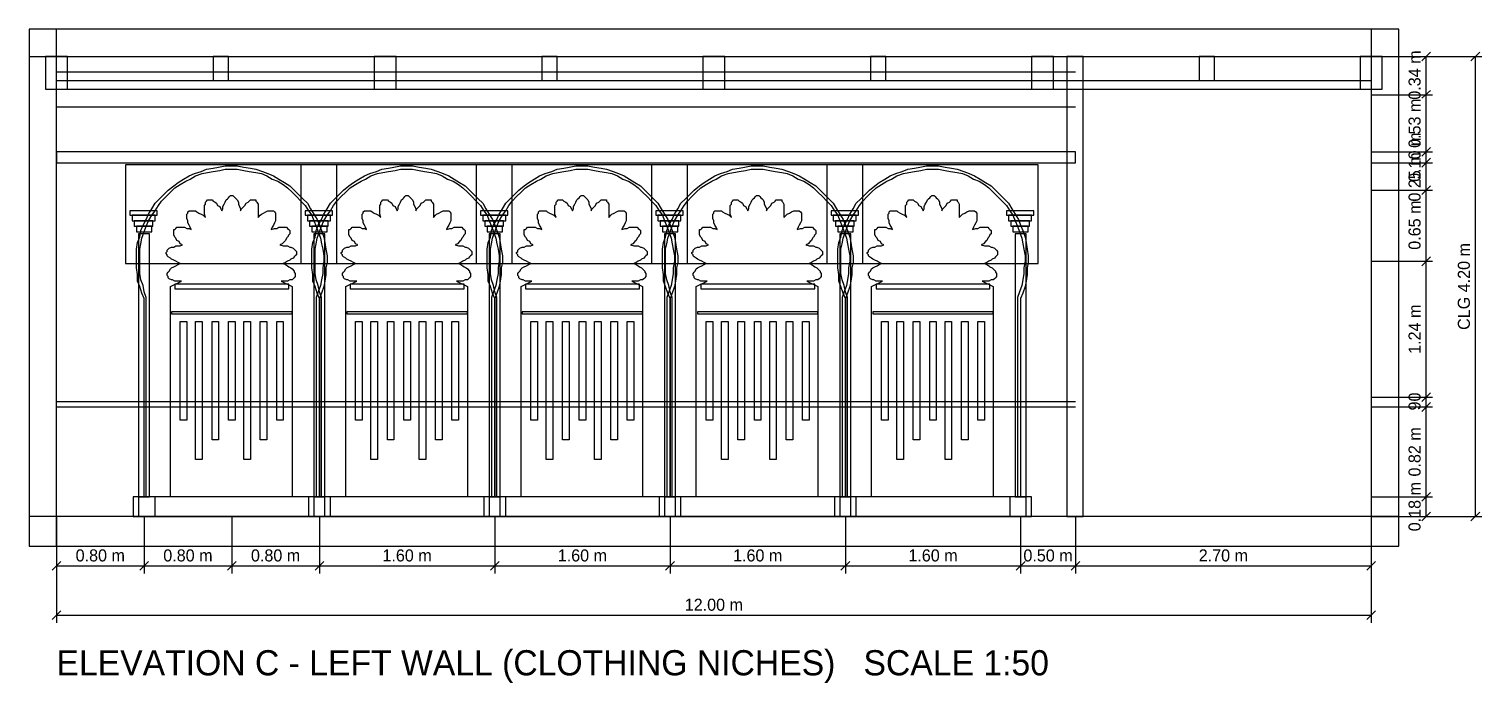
# Model space of a CAD drawing. Header units: metres. Extents: x 1 to 105, y 0 to 17.
# Drawn here: x 71.15 to 84.41, y -0.07 to 5.9 of the extents above; entities that cross this region are included whole.
import ezdxf
from ezdxf.enums import TextEntityAlignment as Align

# ---------------------------------------------------------------- set-up
doc = ezdxf.new("R2010")
doc.units = ezdxf.units.M
for name, color, linetype in [('A-DIM', 3, 'CONTINUOUS'), ('A-TITLE', 7, 'CONTINUOUS'), ('A-WALL-CUT', 7, 'CONTINUOUS'), ('I-CEIL', 30, 'CONTINUOUS'), ('I-FURN', 7, 'CONTINUOUS'), ('I-JOIN', 7, 'CONTINUOUS')]:
    doc.layers.add(name, color=color, linetype=linetype)

msp = doc.modelspace()

# ---------------------------------------------------------------- linework, layer by layer
at = {"layer": 'A-DIM'}
for p, q in [((83.4, 5.65), (83.96, 5.65)), ((83.4, 5.65), (84.41, 5.65)), ((83.86, 5.61), (83.94, 5.69)), ((83.9, 5.3), (83.9, 5.65)), ((84.31, 5.61), (84.39, 5.69)), ((84.35, 1.45), (84.35, 5.65)), ((83.86, 5.27), (83.94, 5.34)), ((83.86, 5.27), (83.94, 5.34)), ((83.4, 5.3), (83.96, 5.3)), ((83.4, 5.3), (83.96, 5.3)), ((83.9, 4.78), (83.9, 5.3)), ((83.4, 4.78), (83.96, 4.78)), ((83.4, 4.78), (83.96, 4.78)), ((83.86, 4.74), (83.94, 4.82)), ((83.86, 4.74), (83.94, 4.82)), ((83.9, 4.68), (83.9, 4.78)), ((83.4, 4.68), (83.96, 4.68)), ((83.4, 4.68), (83.96, 4.68)), ((83.86, 4.64), (83.94, 4.72)), ((83.86, 4.64), (83.94, 4.72)), ((83.9, 4.43), (83.9, 4.68)), ((83.4, 4.43), (83.96, 4.43)), ((83.4, 4.43), (83.96, 4.43)), ((83.86, 4.39), (83.94, 4.47)), ((83.86, 4.39), (83.94, 4.47)), ((83.9, 3.78), (83.9, 4.43)), ((83.4, 3.78), (83.96, 3.78)), ((83.4, 3.78), (83.96, 3.78)), ((83.86, 3.74), (83.94, 3.82)), ((83.86, 3.74), (83.94, 3.82)), ((83.9, 2.54), (83.9, 3.78)), ((83.4, 2.54), (83.96, 2.54)), ((83.4, 2.54), (83.96, 2.54)), ((83.86, 2.5), (83.94, 2.58)), ((83.86, 2.5), (83.94, 2.58)), ((83.9, 2.45), (83.9, 2.54)), ((83.4, 2.45), (83.96, 2.45)), ((83.4, 2.45), (83.96, 2.45)), ((83.86, 2.41), (83.94, 2.49)), ((83.86, 2.41), (83.94, 2.49)), ((83.9, 1.63), (83.9, 2.45)), ((83.4, 1.63), (83.96, 1.63)), ((83.4, 1.63), (83.96, 1.63)), ((83.86, 1.59), (83.94, 1.67)), ((83.86, 1.59), (83.94, 1.67)), ((83.9, 1.45), (83.9, 1.63)), ((83.86, 1.41), (83.94, 1.49)), ((84.31, 1.41), (84.39, 1.49)), ((71.4, 1.45), (71.4, 0.48)), ((71.4, 1.45), (71.4, 0.93)), ((72.2, 1.45), (72.2, 0.93)), ((72.2, 1.45), (72.2, 0.93)), ((73, 1.45), (73, 0.93)), ((73, 1.45), (73, 0.93)), ((73.8, 1.45), (73.8, 0.93)), ((73.8, 1.45), (73.8, 0.93)), ((75.4, 1.45), (75.4, 0.93)), ((75.4, 1.45), (75.4, 0.93)), ((77, 1.45), (77, 0.93)), ((77, 1.45), (77, 0.93)), ((78.6, 1.45), (78.6, 0.93)), ((78.6, 1.45), (78.6, 0.93)), ((80.2, 1.45), (80.2, 0.93)), ((80.2, 1.45), (80.2, 0.93)), ((80.7, 1.45), (80.7, 0.93)), ((80.7, 1.45), (80.7, 0.93)), ((83.4, 1.45), (83.4, 0.48)), ((83.4, 1.45), (83.4, 0.93)), ((83.4, 1.45), (83.96, 1.45)), ((83.4, 1.45), (84.41, 1.45)), ((71.36, 0.96), (71.44, 1.04)), ((71.4, 1), (72.2, 1)), ((72.16, 0.96), (72.24, 1.04)), ((72.16, 0.96), (72.24, 1.04)), ((72.2, 1), (73, 1)), ((72.96, 0.96), (73.04, 1.04)), ((72.96, 0.96), (73.04, 1.04)), ((73, 1), (73.8, 1)), ((73.76, 0.96), (73.84, 1.04)), ((73.76, 0.96), (73.84, 1.04)), ((73.8, 1), (75.4, 1)), ((75.36, 0.96), (75.44, 1.04)), ((75.36, 0.96), (75.44, 1.04)), ((75.4, 1), (77, 1)), ((76.96, 0.96), (77.04, 1.04)), ((76.96, 0.96), (77.04, 1.04)), ((77, 1), (78.6, 1)), ((78.56, 0.96), (78.64, 1.04)), ((78.56, 0.96), (78.64, 1.04)), ((78.6, 1), (80.2, 1)), ((80.16, 0.96), (80.24, 1.04)), ((80.16, 0.96), (80.24, 1.04)), ((80.2, 1), (80.7, 1)), ((80.66, 0.96), (80.74, 1.04)), ((80.66, 0.96), (80.74, 1.04)), ((80.7, 1), (83.4, 1)), ((83.36, 0.96), (83.44, 1.04)), ((71.36, 0.51), (71.44, 0.59)), ((71.4, 0.55), (83.4, 0.55)), ((83.36, 0.51), (83.44, 0.59))]:
    msp.add_line(p, q, dxfattribs=at)
at = {"layer": 'A-WALL-CUT'}
for points in [[(71.15, 5.65), (83.65, 5.65), (83.65, 5.9), (71.15, 5.9)], [(71.15, 1.18), (71.4, 1.18), (71.4, 5.9), (71.15, 5.9)], [(83.4, 1.18), (83.65, 1.18), (83.65, 5.9), (83.4, 5.9)], [(80.62, 1.45), (80.77, 1.45), (80.77, 5.65), (80.62, 5.65)], [(71.15, 1.18), (83.65, 1.18), (83.65, 1.45), (71.15, 1.45)]]:
    msp.add_lwpolyline(points, close=True, dxfattribs=at)
at = {"layer": 'I-CEIL'}
for p, q in [((71.4, 5.43), (83.4, 5.43)), ((71.4, 5.35), (83.4, 5.35))]:
    msp.add_line(p, q, dxfattribs=at)
for points in [[(71.3, 5.35), (71.5, 5.35), (71.5, 5.65), (71.3, 5.65)], [(72.83, 5.43), (72.97, 5.43), (72.97, 5.65), (72.83, 5.65)], [(74.3, 5.35), (74.5, 5.35), (74.5, 5.65), (74.3, 5.65)], [(75.83, 5.43), (75.97, 5.43), (75.97, 5.65), (75.83, 5.65)], [(77.3, 5.35), (77.5, 5.35), (77.5, 5.65), (77.3, 5.65)], [(78.83, 5.43), (78.97, 5.43), (78.97, 5.65), (78.83, 5.65)], [(80.3, 5.35), (80.5, 5.35), (80.5, 5.65), (80.3, 5.65)], [(81.83, 5.43), (81.97, 5.43), (81.97, 5.65), (81.83, 5.65)], [(83.3, 5.35), (83.5, 5.35), (83.5, 5.65), (83.3, 5.65)]]:
    msp.add_lwpolyline(points, close=True, dxfattribs=at)
at = {"layer": 'I-FURN'}
for points in [[(72.45, 3.3), (73.55, 3.3), (73.55, 3.32), (72.45, 3.32)], [(74.05, 3.3), (75.15, 3.3), (75.15, 3.32), (74.05, 3.32)], [(75.65, 3.3), (76.75, 3.3), (76.75, 3.32), (75.65, 3.32)], [(77.25, 3.3), (78.35, 3.3), (78.35, 3.32), (77.25, 3.32)], [(78.85, 3.3), (79.95, 3.3), (79.95, 3.32), (78.85, 3.32)], [(72.53, 3.23), (72.59, 3.23), (72.59, 2.33), (72.53, 2.33)], [(72.67, 3.23), (72.73, 3.23), (72.73, 1.97), (72.67, 1.97)], [(72.82, 3.23), (72.88, 3.23), (72.88, 2.15), (72.82, 2.15)], [(72.97, 3.23), (73.03, 3.23), (73.03, 2.33), (72.97, 2.33)], [(73.11, 3.23), (73.17, 3.23), (73.17, 1.97), (73.11, 1.97)], [(73.26, 3.23), (73.32, 3.23), (73.32, 2.15), (73.26, 2.15)], [(73.41, 3.23), (73.47, 3.23), (73.47, 2.33), (73.41, 2.33)], [(74.13, 3.23), (74.19, 3.23), (74.19, 2.33), (74.13, 2.33)], [(74.27, 3.23), (74.33, 3.23), (74.33, 1.97), (74.27, 1.97)], [(74.42, 3.23), (74.48, 3.23), (74.48, 2.15), (74.42, 2.15)], [(74.57, 3.23), (74.63, 3.23), (74.63, 2.33), (74.57, 2.33)], [(74.71, 3.23), (74.77, 3.23), (74.77, 1.97), (74.71, 1.97)], [(74.86, 3.23), (74.92, 3.23), (74.92, 2.15), (74.86, 2.15)], [(75.01, 3.23), (75.07, 3.23), (75.07, 2.33), (75.01, 2.33)], [(75.73, 3.23), (75.79, 3.23), (75.79, 2.33), (75.73, 2.33)], [(75.87, 3.23), (75.93, 3.23), (75.93, 1.97), (75.87, 1.97)], [(76.02, 3.23), (76.08, 3.23), (76.08, 2.15), (76.02, 2.15)], [(76.17, 3.23), (76.23, 3.23), (76.23, 2.33), (76.17, 2.33)], [(76.31, 3.23), (76.37, 3.23), (76.37, 1.97), (76.31, 1.97)], [(76.46, 3.23), (76.52, 3.23), (76.52, 2.15), (76.46, 2.15)], [(76.61, 3.23), (76.67, 3.23), (76.67, 2.33), (76.61, 2.33)], [(77.33, 3.23), (77.39, 3.23), (77.39, 2.33), (77.33, 2.33)], [(77.47, 3.23), (77.53, 3.23), (77.53, 1.97), (77.47, 1.97)], [(77.62, 3.23), (77.68, 3.23), (77.68, 2.15), (77.62, 2.15)], [(77.77, 3.23), (77.83, 3.23), (77.83, 2.33), (77.77, 2.33)], [(77.91, 3.23), (77.97, 3.23), (77.97, 1.97), (77.91, 1.97)], [(78.06, 3.23), (78.12, 3.23), (78.12, 2.15), (78.06, 2.15)], [(78.21, 3.23), (78.27, 3.23), (78.27, 2.33), (78.21, 2.33)], [(78.93, 3.23), (78.99, 3.23), (78.99, 2.33), (78.93, 2.33)], [(79.07, 3.23), (79.13, 3.23), (79.13, 1.97), (79.07, 1.97)], [(79.22, 3.23), (79.28, 3.23), (79.28, 2.15), (79.22, 2.15)], [(79.37, 3.23), (79.43, 3.23), (79.43, 2.33), (79.37, 2.33)], [(79.51, 3.23), (79.57, 3.23), (79.57, 1.97), (79.51, 1.97)], [(79.66, 3.23), (79.72, 3.23), (79.72, 2.15), (79.66, 2.15)], [(79.81, 3.23), (79.87, 3.23), (79.87, 2.33), (79.81, 2.33)]]:
    msp.add_lwpolyline(points, close=True, dxfattribs=at)
at = {"layer": 'I-JOIN'}
for p, q in [((71.4, 5.51), (80.7, 5.51)), ((71.4, 5.35), (80.7, 5.35)), ((71.4, 5.19), (80.7, 5.19)), ((71.4, 2.5), (80.7, 2.5)), ((71.4, 2.45), (80.7, 2.45))]:
    msp.add_line(p, q, dxfattribs=at)
for points in [[(71.4, 4.68), (80.7, 4.68), (80.7, 4.78), (71.4, 4.78)], [(72.03, 3.76), (73.96, 3.76), (73.96, 4.66), (72.03, 4.66)], [(73.63, 3.76), (75.56, 3.76), (75.56, 4.66), (73.63, 4.66)], [(75.23, 3.76), (77.16, 3.76), (77.16, 4.66), (75.23, 4.66)], [(76.83, 3.76), (78.76, 3.76), (78.76, 4.66), (76.83, 4.66)], [(78.43, 3.76), (80.36, 3.76), (80.36, 4.66), (78.43, 4.66)], [(72.07, 4.2), (72.32, 4.2), (72.32, 4.24), (72.07, 4.24)], [(72.09, 4.15), (72.3, 4.15), (72.3, 4.2), (72.09, 4.2)], [(72.11, 4.1), (72.28, 4.1), (72.28, 4.15), (72.11, 4.15)], [(73.67, 4.2), (73.92, 4.2), (73.92, 4.24), (73.67, 4.24)], [(73.69, 4.15), (73.9, 4.15), (73.9, 4.2), (73.69, 4.2)], [(73.71, 4.1), (73.88, 4.1), (73.88, 4.15), (73.71, 4.15)], [(75.27, 4.2), (75.52, 4.2), (75.52, 4.24), (75.27, 4.24)], [(75.29, 4.15), (75.5, 4.15), (75.5, 4.2), (75.29, 4.2)], [(75.31, 4.1), (75.48, 4.1), (75.48, 4.15), (75.31, 4.15)], [(76.87, 4.2), (77.12, 4.2), (77.12, 4.24), (76.87, 4.24)], [(76.89, 4.15), (77.1, 4.15), (77.1, 4.2), (76.89, 4.2)], [(76.91, 4.1), (77.08, 4.1), (77.08, 4.15), (76.91, 4.15)], [(78.47, 4.2), (78.72, 4.2), (78.72, 4.24), (78.47, 4.24)], [(78.49, 4.15), (78.7, 4.15), (78.7, 4.2), (78.49, 4.2)], [(78.51, 4.1), (78.68, 4.1), (78.68, 4.15), (78.51, 4.15)], [(80.07, 4.2), (80.32, 4.2), (80.32, 4.24), (80.07, 4.24)], [(80.09, 4.15), (80.3, 4.15), (80.3, 4.2), (80.09, 4.2)], [(80.11, 4.1), (80.28, 4.1), (80.28, 4.15), (80.11, 4.15)], [(72.13, 4.05), (72.27, 4.05), (72.27, 4.1), (72.13, 4.1)], [(72.15, 1.63), (72.25, 1.63), (72.25, 4.03), (72.15, 4.03)], [(73.73, 4.05), (73.87, 4.05), (73.87, 4.1), (73.73, 4.1)], [(73.75, 1.63), (73.85, 1.63), (73.85, 4.03), (73.75, 4.03)], [(75.33, 4.05), (75.47, 4.05), (75.47, 4.1), (75.33, 4.1)], [(75.35, 1.63), (75.45, 1.63), (75.45, 4.03), (75.35, 4.03)], [(76.93, 4.05), (77.07, 4.05), (77.07, 4.1), (76.93, 4.1)], [(76.95, 1.63), (77.05, 1.63), (77.05, 4.03), (76.95, 4.03)], [(78.53, 4.05), (78.67, 4.05), (78.67, 4.1), (78.53, 4.1)], [(78.55, 1.63), (78.65, 1.63), (78.65, 4.03), (78.55, 4.03)], [(80.13, 4.05), (80.27, 4.05), (80.27, 4.1), (80.13, 4.1)], [(80.15, 1.63), (80.25, 1.63), (80.25, 4.03), (80.15, 4.03)], [(72.48, 3.53), (73.52, 3.53), (73.52, 3.57), (72.48, 3.57)], [(74.08, 3.53), (75.12, 3.53), (75.12, 3.57), (74.08, 3.57)], [(75.68, 3.53), (76.72, 3.53), (76.72, 3.57), (75.68, 3.57)], [(77.28, 3.53), (78.32, 3.53), (78.32, 3.57), (77.28, 3.57)], [(78.88, 3.53), (79.92, 3.53), (79.92, 3.57), (78.88, 3.57)], [(72.1, 1.45), (72.3, 1.45), (72.3, 1.63), (72.1, 1.63)], [(72.15, 1.45), (73.85, 1.45), (73.85, 1.63), (72.15, 1.63)], [(73.7, 1.45), (73.9, 1.45), (73.9, 1.63), (73.7, 1.63)], [(73.75, 1.45), (75.45, 1.45), (75.45, 1.63), (73.75, 1.63)], [(75.3, 1.45), (75.5, 1.45), (75.5, 1.63), (75.3, 1.63)], [(75.35, 1.45), (77.05, 1.45), (77.05, 1.63), (75.35, 1.63)], [(76.9, 1.45), (77.1, 1.45), (77.1, 1.63), (76.9, 1.63)], [(76.95, 1.45), (78.65, 1.45), (78.65, 1.63), (76.95, 1.63)], [(78.5, 1.45), (78.7, 1.45), (78.7, 1.63), (78.5, 1.63)], [(78.55, 1.45), (80.25, 1.45), (80.25, 1.63), (78.55, 1.63)], [(80.1, 1.45), (80.3, 1.45), (80.3, 1.63), (80.1, 1.63)]]:
    msp.add_lwpolyline(points, close=True, dxfattribs=at)
for points in [[(72.2, 1.63), (72.2, 3.44), (72.18, 3.49), (72.16, 3.55), (72.14, 3.6), (72.14, 3.66), (72.13, 3.72), (72.13, 3.77), (72.13, 3.83), (72.13, 3.89), (72.14, 3.95), (72.16, 4), (72.17, 4.06), (72.19, 4.11), (72.22, 4.16), (72.24, 4.21), (72.27, 4.26), (72.3, 4.31), (72.34, 4.35), (72.38, 4.39), (72.42, 4.43), (72.47, 4.47), (72.51, 4.5), (72.56, 4.53), (72.61, 4.56), (72.66, 4.58), (72.72, 4.6), (72.77, 4.62), (72.83, 4.63), (72.88, 4.64), (72.94, 4.65), (73, 4.65), (73.05, 4.65), (73.11, 4.64), (73.17, 4.63), (73.22, 4.62), (73.28, 4.6), (73.33, 4.58), (73.38, 4.56), (73.43, 4.53), (73.48, 4.5), (73.53, 4.47), (73.57, 4.43), (73.61, 4.39), (73.65, 4.35), (73.69, 4.31), (73.72, 4.26), (73.75, 4.21), (73.78, 4.16), (73.8, 4.11), (73.82, 4.06), (73.84, 4), (73.85, 3.95), (73.86, 3.89), (73.87, 3.83), (73.87, 3.77), (73.86, 3.72), (73.86, 3.66), (73.85, 3.6), (73.84, 3.55), (73.82, 3.49), (73.8, 3.44), (73.8, 1.63)], [(73.8, 1.63), (73.8, 3.44), (73.78, 3.49), (73.76, 3.55), (73.74, 3.6), (73.74, 3.66), (73.73, 3.72), (73.73, 3.77), (73.73, 3.83), (73.73, 3.89), (73.74, 3.95), (73.76, 4), (73.77, 4.06), (73.79, 4.11), (73.82, 4.16), (73.84, 4.21), (73.87, 4.26), (73.9, 4.31), (73.94, 4.35), (73.98, 4.39), (74.02, 4.43), (74.07, 4.47), (74.11, 4.5), (74.16, 4.53), (74.21, 4.56), (74.26, 4.58), (74.32, 4.6), (74.37, 4.62), (74.43, 4.63), (74.48, 4.64), (74.54, 4.65), (74.6, 4.65), (74.65, 4.65), (74.71, 4.64), (74.77, 4.63), (74.82, 4.62), (74.88, 4.6), (74.93, 4.58), (74.98, 4.56), (75.03, 4.53), (75.08, 4.5), (75.13, 4.47), (75.17, 4.43), (75.21, 4.39), (75.25, 4.35), (75.29, 4.31), (75.32, 4.26), (75.35, 4.21), (75.38, 4.16), (75.4, 4.11), (75.42, 4.06), (75.44, 4), (75.45, 3.95), (75.46, 3.89), (75.47, 3.83), (75.47, 3.77), (75.46, 3.72), (75.46, 3.66), (75.45, 3.6), (75.44, 3.55), (75.42, 3.49), (75.4, 3.44), (75.4, 1.63)], [(75.4, 1.63), (75.4, 3.44), (75.38, 3.49), (75.36, 3.55), (75.34, 3.6), (75.34, 3.66), (75.33, 3.72), (75.33, 3.77), (75.33, 3.83), (75.33, 3.89), (75.34, 3.95), (75.36, 4), (75.37, 4.06), (75.39, 4.11), (75.42, 4.16), (75.44, 4.21), (75.47, 4.26), (75.5, 4.31), (75.54, 4.35), (75.58, 4.39), (75.62, 4.43), (75.67, 4.47), (75.71, 4.5), (75.76, 4.53), (75.81, 4.56), (75.86, 4.58), (75.92, 4.6), (75.97, 4.62), (76.03, 4.63), (76.08, 4.64), (76.14, 4.65), (76.2, 4.65), (76.25, 4.65), (76.31, 4.64), (76.37, 4.63), (76.42, 4.62), (76.48, 4.6), (76.53, 4.58), (76.58, 4.56), (76.63, 4.53), (76.68, 4.5), (76.73, 4.47), (76.77, 4.43), (76.81, 4.39), (76.85, 4.35), (76.89, 4.31), (76.92, 4.26), (76.95, 4.21), (76.98, 4.16), (77, 4.11), (77.02, 4.06), (77.04, 4), (77.05, 3.95), (77.06, 3.89), (77.07, 3.83), (77.07, 3.77), (77.06, 3.72), (77.06, 3.66), (77.05, 3.6), (77.04, 3.55), (77.02, 3.49), (77, 3.44), (77, 1.63)], [(77, 1.63), (77, 3.44), (76.98, 3.49), (76.96, 3.55), (76.94, 3.6), (76.94, 3.66), (76.93, 3.72), (76.93, 3.77), (76.93, 3.83), (76.93, 3.89), (76.94, 3.95), (76.96, 4), (76.97, 4.06), (76.99, 4.11), (77.02, 4.16), (77.04, 4.21), (77.07, 4.26), (77.1, 4.31), (77.14, 4.35), (77.18, 4.39), (77.22, 4.43), (77.27, 4.47), (77.31, 4.5), (77.36, 4.53), (77.41, 4.56), (77.46, 4.58), (77.52, 4.6), (77.57, 4.62), (77.63, 4.63), (77.68, 4.64), (77.74, 4.65), (77.8, 4.65), (77.85, 4.65), (77.91, 4.64), (77.97, 4.63), (78.02, 4.62), (78.08, 4.6), (78.13, 4.58), (78.18, 4.56), (78.23, 4.53), (78.28, 4.5), (78.33, 4.47), (78.37, 4.43), (78.41, 4.39), (78.45, 4.35), (78.49, 4.31), (78.52, 4.26), (78.55, 4.21), (78.58, 4.16), (78.6, 4.11), (78.62, 4.06), (78.64, 4), (78.65, 3.95), (78.66, 3.89), (78.67, 3.83), (78.67, 3.77), (78.66, 3.72), (78.66, 3.66), (78.65, 3.6), (78.64, 3.55), (78.62, 3.49), (78.6, 3.44), (78.6, 1.63)], [(78.6, 1.63), (78.6, 3.44), (78.58, 3.49), (78.56, 3.55), (78.54, 3.6), (78.54, 3.66), (78.53, 3.72), (78.53, 3.77), (78.53, 3.83), (78.53, 3.89), (78.54, 3.95), (78.56, 4), (78.57, 4.06), (78.59, 4.11), (78.62, 4.16), (78.64, 4.21), (78.67, 4.26), (78.7, 4.31), (78.74, 4.35), (78.78, 4.39), (78.82, 4.43), (78.87, 4.47), (78.91, 4.5), (78.96, 4.53), (79.01, 4.56), (79.06, 4.58), (79.12, 4.6), (79.17, 4.62), (79.23, 4.63), (79.28, 4.64), (79.34, 4.65), (79.4, 4.65), (79.45, 4.65), (79.51, 4.64), (79.57, 4.63), (79.62, 4.62), (79.68, 4.6), (79.73, 4.58), (79.78, 4.56), (79.83, 4.53), (79.88, 4.5), (79.93, 4.47), (79.97, 4.43), (80.01, 4.39), (80.05, 4.35), (80.09, 4.31), (80.12, 4.26), (80.15, 4.21), (80.18, 4.16), (80.2, 4.11), (80.22, 4.06), (80.24, 4), (80.25, 3.95), (80.26, 3.89), (80.27, 3.83), (80.27, 3.77), (80.26, 3.72), (80.26, 3.66), (80.25, 3.6), (80.24, 3.55), (80.22, 3.49), (80.2, 3.44), (80.2, 1.63)], [(72.22, 1.63), (72.22, 3.45), (72.2, 3.5), (72.19, 3.56), (72.17, 3.61), (72.16, 3.67), (72.16, 3.72), (72.16, 3.78), (72.16, 3.83), (72.16, 3.89), (72.17, 3.94), (72.18, 3.99), (72.2, 4.05), (72.22, 4.1), (72.24, 4.15), (72.27, 4.2), (72.3, 4.24), (72.33, 4.29), (72.36, 4.33), (72.4, 4.37), (72.44, 4.41), (72.48, 4.45), (72.53, 4.48), (72.58, 4.51), (72.62, 4.53), (72.67, 4.56), (72.73, 4.58), (72.78, 4.59), (72.83, 4.6), (72.89, 4.61), (72.94, 4.62), (73, 4.62), (73.05, 4.62), (73.11, 4.61), (73.16, 4.6), (73.22, 4.59), (73.27, 4.58), (73.32, 4.56), (73.37, 4.53), (73.42, 4.51), (73.47, 4.48), (73.51, 4.45), (73.55, 4.41), (73.59, 4.37), (73.63, 4.33), (73.67, 4.29), (73.7, 4.24), (73.73, 4.2), (73.75, 4.15), (73.77, 4.1), (73.79, 4.05), (73.81, 3.99), (73.82, 3.94), (73.83, 3.89), (73.84, 3.83), (73.84, 3.78), (73.83, 3.72), (73.83, 3.67), (73.82, 3.61), (73.81, 3.56), (73.79, 3.5), (73.77, 3.45), (73.77, 1.63)], [(73.82, 1.63), (73.82, 3.45), (73.8, 3.5), (73.79, 3.56), (73.77, 3.61), (73.76, 3.67), (73.76, 3.72), (73.76, 3.78), (73.76, 3.83), (73.76, 3.89), (73.77, 3.94), (73.78, 3.99), (73.8, 4.05), (73.82, 4.1), (73.84, 4.15), (73.87, 4.2), (73.9, 4.24), (73.93, 4.29), (73.96, 4.33), (74, 4.37), (74.04, 4.41), (74.08, 4.45), (74.13, 4.48), (74.18, 4.51), (74.22, 4.53), (74.27, 4.56), (74.33, 4.58), (74.38, 4.59), (74.43, 4.6), (74.49, 4.61), (74.54, 4.62), (74.6, 4.62), (74.65, 4.62), (74.71, 4.61), (74.76, 4.6), (74.82, 4.59), (74.87, 4.58), (74.92, 4.56), (74.97, 4.53), (75.02, 4.51), (75.07, 4.48), (75.11, 4.45), (75.15, 4.41), (75.19, 4.37), (75.23, 4.33), (75.27, 4.29), (75.3, 4.24), (75.33, 4.2), (75.35, 4.15), (75.37, 4.1), (75.39, 4.05), (75.41, 3.99), (75.42, 3.94), (75.43, 3.89), (75.44, 3.83), (75.44, 3.78), (75.43, 3.72), (75.43, 3.67), (75.42, 3.61), (75.41, 3.56), (75.39, 3.5), (75.37, 3.45), (75.37, 1.63)], [(75.42, 1.63), (75.42, 3.45), (75.4, 3.5), (75.39, 3.56), (75.37, 3.61), (75.36, 3.67), (75.36, 3.72), (75.36, 3.78), (75.36, 3.83), (75.36, 3.89), (75.37, 3.94), (75.38, 3.99), (75.4, 4.05), (75.42, 4.1), (75.44, 4.15), (75.47, 4.2), (75.5, 4.24), (75.53, 4.29), (75.56, 4.33), (75.6, 4.37), (75.64, 4.41), (75.68, 4.45), (75.73, 4.48), (75.78, 4.51), (75.82, 4.53), (75.87, 4.56), (75.93, 4.58), (75.98, 4.59), (76.03, 4.6), (76.09, 4.61), (76.14, 4.62), (76.2, 4.62), (76.25, 4.62), (76.31, 4.61), (76.36, 4.6), (76.42, 4.59), (76.47, 4.58), (76.52, 4.56), (76.57, 4.53), (76.62, 4.51), (76.67, 4.48), (76.71, 4.45), (76.75, 4.41), (76.79, 4.37), (76.83, 4.33), (76.87, 4.29), (76.9, 4.24), (76.93, 4.2), (76.95, 4.15), (76.97, 4.1), (76.99, 4.05), (77.01, 3.99), (77.02, 3.94), (77.03, 3.89), (77.04, 3.83), (77.04, 3.78), (77.03, 3.72), (77.03, 3.67), (77.02, 3.61), (77.01, 3.56), (76.99, 3.5), (76.97, 3.45), (76.97, 1.63)], [(77.02, 1.63), (77.02, 3.45), (77, 3.5), (76.99, 3.56), (76.97, 3.61), (76.96, 3.67), (76.96, 3.72), (76.96, 3.78), (76.96, 3.83), (76.96, 3.89), (76.97, 3.94), (76.98, 3.99), (77, 4.05), (77.02, 4.1), (77.04, 4.15), (77.07, 4.2), (77.1, 4.24), (77.13, 4.29), (77.16, 4.33), (77.2, 4.37), (77.24, 4.41), (77.28, 4.45), (77.33, 4.48), (77.38, 4.51), (77.42, 4.53), (77.47, 4.56), (77.53, 4.58), (77.58, 4.59), (77.63, 4.6), (77.69, 4.61), (77.74, 4.62), (77.8, 4.62), (77.85, 4.62), (77.91, 4.61), (77.96, 4.6), (78.02, 4.59), (78.07, 4.58), (78.12, 4.56), (78.17, 4.53), (78.22, 4.51), (78.27, 4.48), (78.31, 4.45), (78.35, 4.41), (78.39, 4.37), (78.43, 4.33), (78.47, 4.29), (78.5, 4.24), (78.53, 4.2), (78.55, 4.15), (78.57, 4.1), (78.59, 4.05), (78.61, 3.99), (78.62, 3.94), (78.63, 3.89), (78.64, 3.83), (78.64, 3.78), (78.63, 3.72), (78.63, 3.67), (78.62, 3.61), (78.61, 3.56), (78.59, 3.5), (78.57, 3.45), (78.57, 1.63)], [(78.62, 1.63), (78.62, 3.45), (78.6, 3.5), (78.59, 3.56), (78.57, 3.61), (78.56, 3.67), (78.56, 3.72), (78.56, 3.78), (78.56, 3.83), (78.56, 3.89), (78.57, 3.94), (78.58, 3.99), (78.6, 4.05), (78.62, 4.1), (78.64, 4.15), (78.67, 4.2), (78.7, 4.24), (78.73, 4.29), (78.76, 4.33), (78.8, 4.37), (78.84, 4.41), (78.88, 4.45), (78.93, 4.48), (78.98, 4.51), (79.02, 4.53), (79.07, 4.56), (79.13, 4.58), (79.18, 4.59), (79.23, 4.6), (79.29, 4.61), (79.34, 4.62), (79.4, 4.62), (79.45, 4.62), (79.51, 4.61), (79.56, 4.6), (79.62, 4.59), (79.67, 4.58), (79.72, 4.56), (79.77, 4.53), (79.82, 4.51), (79.87, 4.48), (79.91, 4.45), (79.95, 4.41), (79.99, 4.37), (80.03, 4.33), (80.07, 4.29), (80.1, 4.24), (80.13, 4.2), (80.15, 4.15), (80.17, 4.1), (80.19, 4.05), (80.21, 3.99), (80.22, 3.94), (80.23, 3.89), (80.24, 3.83), (80.24, 3.78), (80.23, 3.72), (80.23, 3.67), (80.22, 3.61), (80.21, 3.56), (80.19, 3.5), (80.17, 3.45), (80.17, 1.63)], [(72.44, 1.63), (72.44, 3.55), (72.54, 3.6), (72.52, 3.6), (72.5, 3.6), (72.48, 3.6), (72.46, 3.61), (72.45, 3.61), (72.43, 3.62), (72.42, 3.63), (72.42, 3.64), (72.41, 3.65), (72.41, 3.66), (72.41, 3.67), (72.42, 3.68), (72.43, 3.69), (72.44, 3.71), (72.45, 3.72), (72.47, 3.73), (72.49, 3.74), (72.51, 3.75), (72.53, 3.76), (72.51, 3.77), (72.49, 3.78), (72.47, 3.79), (72.45, 3.8), (72.44, 3.81), (72.42, 3.82), (72.41, 3.83), (72.41, 3.84), (72.4, 3.85), (72.4, 3.86), (72.41, 3.87), (72.41, 3.88), (72.42, 3.89), (72.43, 3.9), (72.45, 3.91), (72.47, 3.91), (72.49, 3.92), (72.51, 3.92), (72.53, 3.92), (72.55, 3.93), (72.53, 3.94), (72.52, 3.96), (72.5, 3.97), (72.49, 3.99), (72.48, 4), (72.47, 4.02), (72.47, 4.03), (72.47, 4.04), (72.47, 4.06), (72.47, 4.07), (72.48, 4.07), (72.49, 4.08), (72.5, 4.09), (72.51, 4.09), (72.53, 4.09), (72.55, 4.09), (72.57, 4.09), (72.59, 4.08), (72.61, 4.08), (72.63, 4.07), (72.62, 4.09), (72.61, 4.11), (72.6, 4.13), (72.6, 4.15), (72.59, 4.17), (72.59, 4.19), (72.59, 4.2), (72.59, 4.21), (72.6, 4.22), (72.6, 4.23), (72.61, 4.24), (72.62, 4.24), (72.64, 4.24), (72.65, 4.24), (72.67, 4.24), (72.68, 4.23), (72.7, 4.22), (72.72, 4.21), (72.74, 4.2), (72.76, 4.18), (72.75, 4.21), (72.75, 4.23), (72.75, 4.25), (72.75, 4.27), (72.75, 4.29), (72.76, 4.3), (72.76, 4.32), (72.77, 4.33), (72.78, 4.34), (72.79, 4.34), (72.8, 4.34), (72.81, 4.34), (72.82, 4.34), (72.83, 4.33), (72.85, 4.32), (72.86, 4.31), (72.87, 4.29), (72.89, 4.28), (72.9, 4.26), (72.91, 4.24), (72.92, 4.26), (72.92, 4.28), (72.93, 4.3), (72.94, 4.32), (72.95, 4.34), (72.96, 4.35), (72.97, 4.36), (72.98, 4.37), (72.99, 4.38), (73, 4.38), (73.01, 4.38), (73.02, 4.37), (73.03, 4.36), (73.04, 4.35), (73.05, 4.34), (73.06, 4.32), (73.06, 4.3), (73.07, 4.28), (73.08, 4.26), (73.08, 4.24), (73.09, 4.26), (73.11, 4.28), (73.12, 4.29), (73.13, 4.31), (73.15, 4.32), (73.16, 4.33), (73.17, 4.34), (73.19, 4.34), (73.2, 4.34), (73.21, 4.34), (73.22, 4.34), (73.22, 4.33), (73.23, 4.32), (73.24, 4.3), (73.24, 4.29), (73.24, 4.27), (73.24, 4.25), (73.24, 4.23), (73.24, 4.21), (73.24, 4.18), (73.26, 4.2), (73.27, 4.21), (73.29, 4.22), (73.31, 4.23), (73.33, 4.24), (73.34, 4.24), (73.36, 4.24), (73.37, 4.24), (73.38, 4.24), (73.39, 4.23), (73.4, 4.22), (73.4, 4.21), (73.4, 4.2), (73.4, 4.19), (73.4, 4.17), (73.4, 4.15), (73.39, 4.13), (73.38, 4.11), (73.37, 4.09), (73.36, 4.07), (73.39, 4.08), (73.41, 4.08), (73.43, 4.09), (73.45, 4.09), (73.47, 4.09), (73.48, 4.09), (73.5, 4.09), (73.51, 4.08), (73.52, 4.07), (73.52, 4.07), (73.53, 4.06), (73.53, 4.04), (73.53, 4.03), (73.52, 4.02), (73.51, 4), (73.5, 3.99), (73.49, 3.97), (73.48, 3.96), (73.46, 3.94), (73.44, 3.93), (73.47, 3.92), (73.49, 3.92), (73.51, 3.92), (73.53, 3.91), (73.54, 3.91), (73.56, 3.9), (73.57, 3.89), (73.58, 3.88), (73.59, 3.87), (73.59, 3.86), (73.59, 3.85), (73.59, 3.84), (73.58, 3.83), (73.57, 3.82), (73.56, 3.81), (73.54, 3.8), (73.53, 3.79), (73.51, 3.78), (73.49, 3.77), (73.47, 3.76), (73.49, 3.75), (73.51, 3.74), (73.52, 3.73), (73.54, 3.72), (73.55, 3.71), (73.57, 3.69), (73.57, 3.68), (73.58, 3.67), (73.58, 3.66), (73.58, 3.65), (73.58, 3.64), (73.57, 3.63), (73.56, 3.62), (73.55, 3.61), (73.53, 3.61), (73.51, 3.6), (73.49, 3.6), (73.47, 3.6), (73.45, 3.6), (73.55, 3.55), (73.55, 1.63)], [(74.04, 1.63), (74.04, 3.55), (74.14, 3.6), (74.12, 3.6), (74.1, 3.6), (74.08, 3.6), (74.06, 3.61), (74.05, 3.61), (74.03, 3.62), (74.02, 3.63), (74.02, 3.64), (74.01, 3.65), (74.01, 3.66), (74.01, 3.67), (74.02, 3.68), (74.03, 3.69), (74.04, 3.71), (74.05, 3.72), (74.07, 3.73), (74.09, 3.74), (74.11, 3.75), (74.13, 3.76), (74.11, 3.77), (74.09, 3.78), (74.07, 3.79), (74.05, 3.8), (74.04, 3.81), (74.02, 3.82), (74.01, 3.83), (74.01, 3.84), (74, 3.85), (74, 3.86), (74.01, 3.87), (74.01, 3.88), (74.02, 3.89), (74.03, 3.9), (74.05, 3.91), (74.07, 3.91), (74.09, 3.92), (74.11, 3.92), (74.13, 3.92), (74.15, 3.93), (74.13, 3.94), (74.12, 3.96), (74.1, 3.97), (74.09, 3.99), (74.08, 4), (74.07, 4.02), (74.07, 4.03), (74.07, 4.04), (74.07, 4.06), (74.07, 4.07), (74.08, 4.07), (74.09, 4.08), (74.1, 4.09), (74.11, 4.09), (74.13, 4.09), (74.15, 4.09), (74.17, 4.09), (74.19, 4.08), (74.21, 4.08), (74.23, 4.07), (74.22, 4.09), (74.21, 4.11), (74.2, 4.13), (74.2, 4.15), (74.19, 4.17), (74.19, 4.19), (74.19, 4.2), (74.19, 4.21), (74.2, 4.22), (74.2, 4.23), (74.21, 4.24), (74.22, 4.24), (74.24, 4.24), (74.25, 4.24), (74.27, 4.24), (74.28, 4.23), (74.3, 4.22), (74.32, 4.21), (74.34, 4.2), (74.36, 4.18), (74.35, 4.21), (74.35, 4.23), (74.35, 4.25), (74.35, 4.27), (74.35, 4.29), (74.36, 4.3), (74.36, 4.32), (74.37, 4.33), (74.38, 4.34), (74.39, 4.34), (74.4, 4.34), (74.41, 4.34), (74.42, 4.34), (74.43, 4.33), (74.45, 4.32), (74.46, 4.31), (74.47, 4.29), (74.49, 4.28), (74.5, 4.26), (74.51, 4.24), (74.52, 4.26), (74.52, 4.28), (74.53, 4.3), (74.54, 4.32), (74.55, 4.34), (74.56, 4.35), (74.57, 4.36), (74.58, 4.37), (74.59, 4.38), (74.6, 4.38), (74.61, 4.38), (74.62, 4.37), (74.63, 4.36), (74.64, 4.35), (74.65, 4.34), (74.66, 4.32), (74.66, 4.3), (74.67, 4.28), (74.68, 4.26), (74.68, 4.24), (74.69, 4.26), (74.71, 4.28), (74.72, 4.29), (74.73, 4.31), (74.75, 4.32), (74.76, 4.33), (74.77, 4.34), (74.79, 4.34), (74.8, 4.34), (74.81, 4.34), (74.82, 4.34), (74.82, 4.33), (74.83, 4.32), (74.84, 4.3), (74.84, 4.29), (74.84, 4.27), (74.84, 4.25), (74.84, 4.23), (74.84, 4.21), (74.84, 4.18), (74.86, 4.2), (74.87, 4.21), (74.89, 4.22), (74.91, 4.23), (74.93, 4.24), (74.94, 4.24), (74.96, 4.24), (74.97, 4.24), (74.98, 4.24), (74.99, 4.23), (75, 4.22), (75, 4.21), (75, 4.2), (75, 4.19), (75, 4.17), (75, 4.15), (74.99, 4.13), (74.98, 4.11), (74.97, 4.09), (74.96, 4.07), (74.99, 4.08), (75.01, 4.08), (75.03, 4.09), (75.05, 4.09), (75.07, 4.09), (75.08, 4.09), (75.1, 4.09), (75.11, 4.08), (75.12, 4.07), (75.12, 4.07), (75.13, 4.06), (75.13, 4.04), (75.13, 4.03), (75.12, 4.02), (75.11, 4), (75.1, 3.99), (75.09, 3.97), (75.08, 3.96), (75.06, 3.94), (75.04, 3.93), (75.07, 3.92), (75.09, 3.92), (75.11, 3.92), (75.13, 3.91), (75.14, 3.91), (75.16, 3.9), (75.17, 3.89), (75.18, 3.88), (75.19, 3.87), (75.19, 3.86), (75.19, 3.85), (75.19, 3.84), (75.18, 3.83), (75.17, 3.82), (75.16, 3.81), (75.14, 3.8), (75.13, 3.79), (75.11, 3.78), (75.09, 3.77), (75.07, 3.76), (75.09, 3.75), (75.11, 3.74), (75.12, 3.73), (75.14, 3.72), (75.15, 3.71), (75.17, 3.69), (75.17, 3.68), (75.18, 3.67), (75.18, 3.66), (75.18, 3.65), (75.18, 3.64), (75.17, 3.63), (75.16, 3.62), (75.15, 3.61), (75.13, 3.61), (75.11, 3.6), (75.09, 3.6), (75.07, 3.6), (75.05, 3.6), (75.15, 3.55), (75.15, 1.63)], [(75.64, 1.63), (75.64, 3.55), (75.74, 3.6), (75.72, 3.6), (75.7, 3.6), (75.68, 3.6), (75.66, 3.61), (75.65, 3.61), (75.63, 3.62), (75.62, 3.63), (75.62, 3.64), (75.61, 3.65), (75.61, 3.66), (75.61, 3.67), (75.62, 3.68), (75.63, 3.69), (75.64, 3.71), (75.65, 3.72), (75.67, 3.73), (75.69, 3.74), (75.71, 3.75), (75.73, 3.76), (75.71, 3.77), (75.69, 3.78), (75.67, 3.79), (75.65, 3.8), (75.64, 3.81), (75.62, 3.82), (75.61, 3.83), (75.61, 3.84), (75.6, 3.85), (75.6, 3.86), (75.61, 3.87), (75.61, 3.88), (75.62, 3.89), (75.63, 3.9), (75.65, 3.91), (75.67, 3.91), (75.69, 3.92), (75.71, 3.92), (75.73, 3.92), (75.75, 3.93), (75.73, 3.94), (75.72, 3.96), (75.7, 3.97), (75.69, 3.99), (75.68, 4), (75.67, 4.02), (75.67, 4.03), (75.67, 4.04), (75.67, 4.06), (75.67, 4.07), (75.68, 4.07), (75.69, 4.08), (75.7, 4.09), (75.71, 4.09), (75.73, 4.09), (75.75, 4.09), (75.77, 4.09), (75.79, 4.08), (75.81, 4.08), (75.83, 4.07), (75.82, 4.09), (75.81, 4.11), (75.8, 4.13), (75.8, 4.15), (75.79, 4.17), (75.79, 4.19), (75.79, 4.2), (75.79, 4.21), (75.8, 4.22), (75.8, 4.23), (75.81, 4.24), (75.82, 4.24), (75.84, 4.24), (75.85, 4.24), (75.87, 4.24), (75.88, 4.23), (75.9, 4.22), (75.92, 4.21), (75.94, 4.2), (75.96, 4.18), (75.95, 4.21), (75.95, 4.23), (75.95, 4.25), (75.95, 4.27), (75.95, 4.29), (75.96, 4.3), (75.96, 4.32), (75.97, 4.33), (75.98, 4.34), (75.99, 4.34), (76, 4.34), (76.01, 4.34), (76.02, 4.34), (76.03, 4.33), (76.05, 4.32), (76.06, 4.31), (76.07, 4.29), (76.09, 4.28), (76.1, 4.26), (76.11, 4.24), (76.12, 4.26), (76.12, 4.28), (76.13, 4.3), (76.14, 4.32), (76.15, 4.34), (76.16, 4.35), (76.17, 4.36), (76.18, 4.37), (76.19, 4.38), (76.2, 4.38), (76.21, 4.38), (76.22, 4.37), (76.23, 4.36), (76.24, 4.35), (76.25, 4.34), (76.26, 4.32), (76.26, 4.3), (76.27, 4.28), (76.28, 4.26), (76.28, 4.24), (76.29, 4.26), (76.31, 4.28), (76.32, 4.29), (76.33, 4.31), (76.35, 4.32), (76.36, 4.33), (76.37, 4.34), (76.39, 4.34), (76.4, 4.34), (76.41, 4.34), (76.42, 4.34), (76.42, 4.33), (76.43, 4.32), (76.44, 4.3), (76.44, 4.29), (76.44, 4.27), (76.44, 4.25), (76.44, 4.23), (76.44, 4.21), (76.44, 4.18), (76.46, 4.2), (76.47, 4.21), (76.49, 4.22), (76.51, 4.23), (76.53, 4.24), (76.54, 4.24), (76.56, 4.24), (76.57, 4.24), (76.58, 4.24), (76.59, 4.23), (76.6, 4.22), (76.6, 4.21), (76.6, 4.2), (76.6, 4.19), (76.6, 4.17), (76.6, 4.15), (76.59, 4.13), (76.58, 4.11), (76.57, 4.09), (76.56, 4.07), (76.59, 4.08), (76.61, 4.08), (76.63, 4.09), (76.65, 4.09), (76.67, 4.09), (76.68, 4.09), (76.7, 4.09), (76.71, 4.08), (76.72, 4.07), (76.72, 4.07), (76.73, 4.06), (76.73, 4.04), (76.73, 4.03), (76.72, 4.02), (76.71, 4), (76.7, 3.99), (76.69, 3.97), (76.68, 3.96), (76.66, 3.94), (76.64, 3.93), (76.67, 3.92), (76.69, 3.92), (76.71, 3.92), (76.73, 3.91), (76.74, 3.91), (76.76, 3.9), (76.77, 3.89), (76.78, 3.88), (76.79, 3.87), (76.79, 3.86), (76.79, 3.85), (76.79, 3.84), (76.78, 3.83), (76.77, 3.82), (76.76, 3.81), (76.74, 3.8), (76.73, 3.79), (76.71, 3.78), (76.69, 3.77), (76.67, 3.76), (76.69, 3.75), (76.71, 3.74), (76.72, 3.73), (76.74, 3.72), (76.75, 3.71), (76.77, 3.69), (76.77, 3.68), (76.78, 3.67), (76.78, 3.66), (76.78, 3.65), (76.78, 3.64), (76.77, 3.63), (76.76, 3.62), (76.75, 3.61), (76.73, 3.61), (76.71, 3.6), (76.69, 3.6), (76.67, 3.6), (76.65, 3.6), (76.75, 3.55), (76.75, 1.63)], [(77.24, 1.63), (77.24, 3.55), (77.34, 3.6), (77.32, 3.6), (77.3, 3.6), (77.28, 3.6), (77.26, 3.61), (77.25, 3.61), (77.23, 3.62), (77.22, 3.63), (77.22, 3.64), (77.21, 3.65), (77.21, 3.66), (77.21, 3.67), (77.22, 3.68), (77.23, 3.69), (77.24, 3.71), (77.25, 3.72), (77.27, 3.73), (77.29, 3.74), (77.31, 3.75), (77.33, 3.76), (77.31, 3.77), (77.29, 3.78), (77.27, 3.79), (77.25, 3.8), (77.24, 3.81), (77.22, 3.82), (77.21, 3.83), (77.21, 3.84), (77.2, 3.85), (77.2, 3.86), (77.21, 3.87), (77.21, 3.88), (77.22, 3.89), (77.23, 3.9), (77.25, 3.91), (77.27, 3.91), (77.29, 3.92), (77.31, 3.92), (77.33, 3.92), (77.35, 3.93), (77.33, 3.94), (77.32, 3.96), (77.3, 3.97), (77.29, 3.99), (77.28, 4), (77.27, 4.02), (77.27, 4.03), (77.27, 4.04), (77.27, 4.06), (77.27, 4.07), (77.28, 4.07), (77.29, 4.08), (77.3, 4.09), (77.31, 4.09), (77.33, 4.09), (77.35, 4.09), (77.37, 4.09), (77.39, 4.08), (77.41, 4.08), (77.43, 4.07), (77.42, 4.09), (77.41, 4.11), (77.4, 4.13), (77.4, 4.15), (77.39, 4.17), (77.39, 4.19), (77.39, 4.2), (77.39, 4.21), (77.4, 4.22), (77.4, 4.23), (77.41, 4.24), (77.42, 4.24), (77.44, 4.24), (77.45, 4.24), (77.47, 4.24), (77.48, 4.23), (77.5, 4.22), (77.52, 4.21), (77.54, 4.2), (77.56, 4.18), (77.55, 4.21), (77.55, 4.23), (77.55, 4.25), (77.55, 4.27), (77.55, 4.29), (77.56, 4.3), (77.56, 4.32), (77.57, 4.33), (77.58, 4.34), (77.59, 4.34), (77.6, 4.34), (77.61, 4.34), (77.62, 4.34), (77.63, 4.33), (77.65, 4.32), (77.66, 4.31), (77.67, 4.29), (77.69, 4.28), (77.7, 4.26), (77.71, 4.24), (77.72, 4.26), (77.72, 4.28), (77.73, 4.3), (77.74, 4.32), (77.75, 4.34), (77.76, 4.35), (77.77, 4.36), (77.78, 4.37), (77.79, 4.38), (77.8, 4.38), (77.81, 4.38), (77.82, 4.37), (77.83, 4.36), (77.84, 4.35), (77.85, 4.34), (77.86, 4.32), (77.86, 4.3), (77.87, 4.28), (77.88, 4.26), (77.88, 4.24), (77.89, 4.26), (77.91, 4.28), (77.92, 4.29), (77.93, 4.31), (77.95, 4.32), (77.96, 4.33), (77.97, 4.34), (77.99, 4.34), (78, 4.34), (78.01, 4.34), (78.02, 4.34), (78.02, 4.33), (78.03, 4.32), (78.04, 4.3), (78.04, 4.29), (78.04, 4.27), (78.04, 4.25), (78.04, 4.23), (78.04, 4.21), (78.04, 4.18), (78.06, 4.2), (78.07, 4.21), (78.09, 4.22), (78.11, 4.23), (78.13, 4.24), (78.14, 4.24), (78.16, 4.24), (78.17, 4.24), (78.18, 4.24), (78.19, 4.23), (78.2, 4.22), (78.2, 4.21), (78.2, 4.2), (78.2, 4.19), (78.2, 4.17), (78.2, 4.15), (78.19, 4.13), (78.18, 4.11), (78.17, 4.09), (78.16, 4.07), (78.19, 4.08), (78.21, 4.08), (78.23, 4.09), (78.25, 4.09), (78.27, 4.09), (78.28, 4.09), (78.3, 4.09), (78.31, 4.08), (78.32, 4.07), (78.32, 4.07), (78.33, 4.06), (78.33, 4.04), (78.33, 4.03), (78.32, 4.02), (78.31, 4), (78.3, 3.99), (78.29, 3.97), (78.28, 3.96), (78.26, 3.94), (78.24, 3.93), (78.27, 3.92), (78.29, 3.92), (78.31, 3.92), (78.33, 3.91), (78.34, 3.91), (78.36, 3.9), (78.37, 3.89), (78.38, 3.88), (78.39, 3.87), (78.39, 3.86), (78.39, 3.85), (78.39, 3.84), (78.38, 3.83), (78.37, 3.82), (78.36, 3.81), (78.34, 3.8), (78.33, 3.79), (78.31, 3.78), (78.29, 3.77), (78.27, 3.76), (78.29, 3.75), (78.31, 3.74), (78.32, 3.73), (78.34, 3.72), (78.35, 3.71), (78.37, 3.69), (78.37, 3.68), (78.38, 3.67), (78.38, 3.66), (78.38, 3.65), (78.38, 3.64), (78.37, 3.63), (78.36, 3.62), (78.35, 3.61), (78.33, 3.61), (78.31, 3.6), (78.29, 3.6), (78.27, 3.6), (78.25, 3.6), (78.35, 3.55), (78.35, 1.63)], [(78.84, 1.63), (78.84, 3.55), (78.94, 3.6), (78.92, 3.6), (78.9, 3.6), (78.88, 3.6), (78.86, 3.61), (78.85, 3.61), (78.83, 3.62), (78.82, 3.63), (78.82, 3.64), (78.81, 3.65), (78.81, 3.66), (78.81, 3.67), (78.82, 3.68), (78.83, 3.69), (78.84, 3.71), (78.85, 3.72), (78.87, 3.73), (78.89, 3.74), (78.91, 3.75), (78.93, 3.76), (78.91, 3.77), (78.89, 3.78), (78.87, 3.79), (78.85, 3.8), (78.84, 3.81), (78.82, 3.82), (78.81, 3.83), (78.81, 3.84), (78.8, 3.85), (78.8, 3.86), (78.81, 3.87), (78.81, 3.88), (78.82, 3.89), (78.83, 3.9), (78.85, 3.91), (78.87, 3.91), (78.89, 3.92), (78.91, 3.92), (78.93, 3.92), (78.95, 3.93), (78.93, 3.94), (78.92, 3.96), (78.9, 3.97), (78.89, 3.99), (78.88, 4), (78.87, 4.02), (78.87, 4.03), (78.87, 4.04), (78.87, 4.06), (78.87, 4.07), (78.88, 4.07), (78.89, 4.08), (78.9, 4.09), (78.91, 4.09), (78.93, 4.09), (78.95, 4.09), (78.97, 4.09), (78.99, 4.08), (79.01, 4.08), (79.03, 4.07), (79.02, 4.09), (79.01, 4.11), (79, 4.13), (79, 4.15), (78.99, 4.17), (78.99, 4.19), (78.99, 4.2), (78.99, 4.21), (79, 4.22), (79, 4.23), (79.01, 4.24), (79.02, 4.24), (79.04, 4.24), (79.05, 4.24), (79.07, 4.24), (79.08, 4.23), (79.1, 4.22), (79.12, 4.21), (79.14, 4.2), (79.16, 4.18), (79.15, 4.21), (79.15, 4.23), (79.15, 4.25), (79.15, 4.27), (79.15, 4.29), (79.16, 4.3), (79.16, 4.32), (79.17, 4.33), (79.18, 4.34), (79.19, 4.34), (79.2, 4.34), (79.21, 4.34), (79.22, 4.34), (79.23, 4.33), (79.25, 4.32), (79.26, 4.31), (79.27, 4.29), (79.29, 4.28), (79.3, 4.26), (79.31, 4.24), (79.32, 4.26), (79.32, 4.28), (79.33, 4.3), (79.34, 4.32), (79.35, 4.34), (79.36, 4.35), (79.37, 4.36), (79.38, 4.37), (79.39, 4.38), (79.4, 4.38), (79.41, 4.38), (79.42, 4.37), (79.43, 4.36), (79.44, 4.35), (79.45, 4.34), (79.46, 4.32), (79.46, 4.3), (79.47, 4.28), (79.48, 4.26), (79.48, 4.24), (79.49, 4.26), (79.51, 4.28), (79.52, 4.29), (79.53, 4.31), (79.55, 4.32), (79.56, 4.33), (79.57, 4.34), (79.59, 4.34), (79.6, 4.34), (79.61, 4.34), (79.62, 4.34), (79.62, 4.33), (79.63, 4.32), (79.64, 4.3), (79.64, 4.29), (79.64, 4.27), (79.64, 4.25), (79.64, 4.23), (79.64, 4.21), (79.64, 4.18), (79.66, 4.2), (79.67, 4.21), (79.69, 4.22), (79.71, 4.23), (79.73, 4.24), (79.74, 4.24), (79.76, 4.24), (79.77, 4.24), (79.78, 4.24), (79.79, 4.23), (79.8, 4.22), (79.8, 4.21), (79.8, 4.2), (79.8, 4.19), (79.8, 4.17), (79.8, 4.15), (79.79, 4.13), (79.78, 4.11), (79.77, 4.09), (79.76, 4.07), (79.79, 4.08), (79.81, 4.08), (79.83, 4.09), (79.85, 4.09), (79.87, 4.09), (79.88, 4.09), (79.9, 4.09), (79.91, 4.08), (79.92, 4.07), (79.92, 4.07), (79.93, 4.06), (79.93, 4.04), (79.93, 4.03), (79.92, 4.02), (79.91, 4), (79.9, 3.99), (79.89, 3.97), (79.88, 3.96), (79.86, 3.94), (79.84, 3.93), (79.87, 3.92), (79.89, 3.92), (79.91, 3.92), (79.93, 3.91), (79.94, 3.91), (79.96, 3.9), (79.97, 3.89), (79.98, 3.88), (79.99, 3.87), (79.99, 3.86), (79.99, 3.85), (79.99, 3.84), (79.98, 3.83), (79.97, 3.82), (79.96, 3.81), (79.94, 3.8), (79.93, 3.79), (79.91, 3.78), (79.89, 3.77), (79.87, 3.76), (79.89, 3.75), (79.91, 3.74), (79.92, 3.73), (79.94, 3.72), (79.95, 3.71), (79.97, 3.69), (79.97, 3.68), (79.98, 3.67), (79.98, 3.66), (79.98, 3.65), (79.98, 3.64), (79.97, 3.63), (79.96, 3.62), (79.95, 3.61), (79.93, 3.61), (79.91, 3.6), (79.89, 3.6), (79.87, 3.6), (79.85, 3.6), (79.95, 3.55), (79.95, 1.63)]]:
    msp.add_lwpolyline(points, dxfattribs=at)

# ---------------------------------------------------------------- texts
at = {"layer": 'A-DIM'}
for s, p in [('0.34 m', (83.85, 5.48)), ('0.53 m', (83.85, 5.04)), ('0.10 m', (83.85, 4.73)), ('0.25 m', (83.85, 4.55)), ('0.65 m', (83.85, 4.11)), ('CLG 4.20 m', (84.3, 3.55)), ('1.24 m', (83.85, 3.16)), ('90', (83.85, 2.5)), ('0.82 m', (83.85, 2.04)), ('0.18 m', (83.85, 1.54))]:
    msp.add_text(s, height=0.11, rotation=90, dxfattribs=at).set_placement(p, align=Align.CENTER)
for s, p in [('0.80 m', (71.8, 1.04)), ('0.80 m', (72.6, 1.04)), ('0.80 m', (73.4, 1.04)), ('1.60 m', (74.6, 1.04)), ('1.60 m', (76.2, 1.04)), ('1.60 m', (77.8, 1.04)), ('1.60 m', (79.4, 1.04)), ('0.50 m', (80.45, 1.04)), ('2.70 m', (82.05, 1.04)), ('12.00 m', (77.4, 0.59))]:
    msp.add_text(s, height=0.11, dxfattribs=at).set_placement(p, align=Align.CENTER)
at = {"layer": 'A-TITLE'}
msp.add_text('ELEVATION C - LEFT WALL (CLOTHING NICHES)   SCALE 1:50', height=0.23, dxfattribs=at).set_placement((71.4, 0))

doc.saveas('drawing.dxf')
